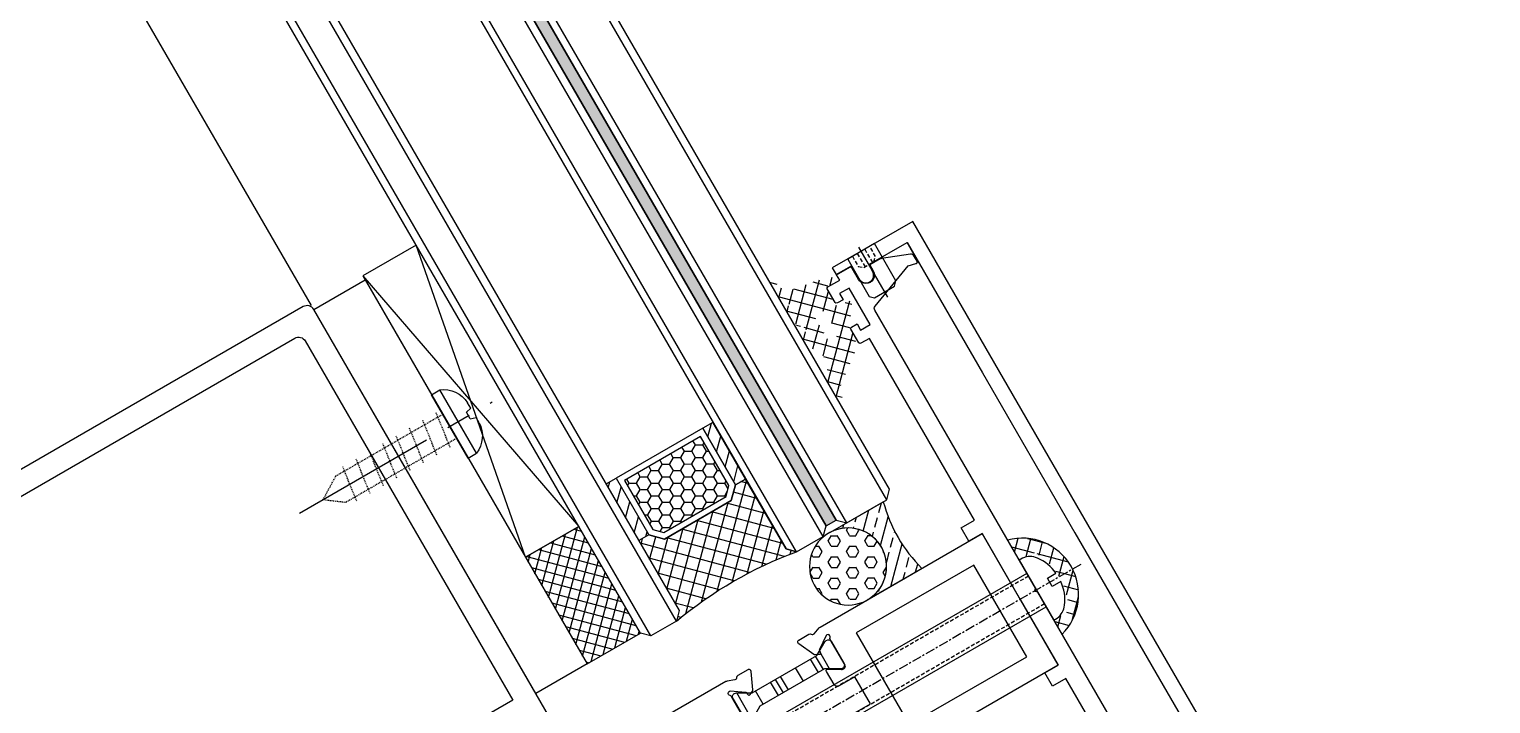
# Model space of a CAD drawing. Header units: millimetres. Extents: x 19684 to 58158, y -7929 to 13062.
# Drawn here: x 36835.7 to 37025.5, y 5641.5 to 5729.2 of the extents above; entities that cross this region are included whole.
import ezdxf

# ---------------------------------------------------------------- set-up
doc = ezdxf.new("R2010")
doc.units = ezdxf.units.MM
for name, pattern in [('ACAD_ISO04W100', [30, 24, -3, 0, -3]), ('CENTER', [2, 1.25, -0.25, 0.25, -0.25]), ('CENTER2', [28.575000000000003, 19.05, -3.175, 3.175, -3.175]), ('CONTINOUS', [0]), ('DASHED', [0.75, 0.5, -0.25]), ('HIDDEN2', [0.1875, 0.125, -0.0625])]:
    doc.linetypes.add(name, pattern=pattern)
for name, color, linetype in [('01', 1, 'Continuous'), ('CASTFIX', 1, 'Continuous'), ('F-Alum', 4, 'Continuous'), ('F-Bolt', 32, 'Continuous'), ('F-center', 6, 'ACAD_ISO04W100'), ('F-dashed line', 8, 'DASHED'), ('F-Glass', 5, 'Continuous'), ('F-Glazing', 8, 'Continuous'), ('F-Misc', 1, 'Continuous'), ('F-seslants', 8, 'Continuous'), ('F_MISC', 8, 'Continuous'), ('HAT', 155, 'Continuous'), ('Hatch', 8, 'Continuous'), ('PJ', 4, 'Continuous'), ('TC', 4, 'Continuous')]:
    doc.layers.add(name, color=color, linetype=linetype)
doc.layers.add('A-ANNO-SYMB', color=7, linetype='Continuous', lineweight=25)

# ---------------------------------------------------------------- blocks, each defined once
blk = doc.blocks.new('A$C08103915')
at = {"layer": 'Hatch'}
h = blk.add_hatch(dxfattribs=at)
h.set_pattern_fill('M_GASKET-PISA', color=256, style=0, pattern_type=2)
h.set_pattern_definition([(45, (45.74999999999977, 8.999999999998408), (-1.060660171779821, 1.060660171779821), []), (135, (45.74999999999977, 8.999999999998408), (-1.060660171779821, -1.060660171779821), [])])
edge = h.paths.add_edge_path()
edge.add_arc((-1.005758292417113, 2.700000001565058), 1.500000000000064, 269.9999999999914, 310.5724313148193)
edge.add_line((-0.03014508089836454, 1.560623478412708), (1.229683999648614, 2.639376524703948))
edge.add_arc((2.205297211167363, 1.500000001551598), 1.500000000000089, 89.99999999999142, 130.5724313148186, ccw=False)
edge.add_line((2.20529721116759, 3.000000001551598), (2.741785272946117, 3.00000000156524))
edge.add_arc((2.741785272946345, 6.00000000156524), 3.000000000000028, 269.9999999999956, 323.2382780301331)
edge.add_line((5.145179432466875, 4.204534459154274), (7.713046174758574, 7.641857975019775))
edge.add_arc((7.793159313408751, 7.58200912360553), 0.09999999999985255, 115.93827802975, 143.2382780298942, ccw=False)
edge.add_line((7.749419046879666, 7.671935699677306), (9.503507258835953, 8.525123814462859))
edge.add_arc((9.394279516007828, 8.750000003056812), 0.249999999999963, 295.9069544241082, 449.9999999998437)
edge.add_line((9.39427951600851, 9.000000003056812), (6.620583798811595, 9.000000003062269))
edge.add_line((6.620583798811595, 9.000000003062269), (4.773622509620282, 8.04671219667307))
edge.add_arc((3.62699862340969, 10.26825527831079), 2.499999999999945, 214.0621029693552, 297.299999999996, ccw=False)
edge.add_arc((1.307391891253701, 8.70000000312939), 0.2999999999997213, 34.06210296926611, 89.99999999978287)
edge.add_line((1.307391891254838, 9.000000003128662), (-1.589216802361761, 9.000000003135028))
edge.add_arc((-1.589216802362216, 8.750000003135028), 0.2499999999999152, 89.99999999989583, 256.4770942316625)
edge.add_line((-1.64767532243286, 8.506930874220416), (-0.02726917610675628, 8.096945104279257))
edge.add_arc((-0.05179766443939116, 7.999999999915417), 0.0999999999999834, -90.00000000013023, 75.80132993312759, ccw=False)
edge.add_line((-0.05179766443961853, 7.899999999915053), (-0.108955418213327, 7.899999999915053))
edge.add_arc((-0.1089554182137817, 10.39999999991505), 2.499999999999434, 215.2344178976467, 270.00000000001046, ccw=False)
edge.add_arc((-2.2326314786485, 8.900000003135574), 0.1000000000007252, 35.234417898605, 90.00000000078164)
edge.add_line((-2.232631478649864, 9.000000003135938), (-4.881168839528527, 9.000000003142304))
edge.add_arc((-4.881168839528982, 8.750000003142304), 0.2500000000000154, 89.99999999989578, 256.4770942317193)
edge.add_line((-4.939627359599399, 8.506930874227692), (-3.319221213273295, 8.096945104286533))
edge.add_arc((-3.34374970160593, 7.999999999922693), 0.0999999999999834, -90.00000000013023, 75.80132993312759, ccw=False)
edge.add_line((-3.343749701606157, 7.899999999922329), (-3.400907455379411, 7.899999999922329))
edge.add_arc((-3.400907455379865, 10.39999999992233), 2.499999999999949, 214.3262280799825, 270.0000000000104, ccw=False)
edge.add_arc((-5.548092091564513, 8.933849210224253), 0.1000000000000372, 34.32622808016425, 110.1544525972612)
edge.add_arc((-6.443927377176806, 11.37464398673728), 2.499999999999543, 265.3665045616222, 290.154452597025, ccw=False)
edge.add_line((-6.645881460149894, 8.88281442828611), (-8.091786761774756, 9.000000003144123))
edge.add_arc((-8.111982170071997, 8.750817047299279), 0.2499999999999778, 85.36650456163848, 250.7880419743665)
edge.add_line((-8.194248104436383, 8.514740119067937), (-7.412072788158412, 8.239907198840228))
edge.add_arc((-8.075076055456293, 6.352997909141777), 1.999999999999966, 8.473551534714375, 70.64005609634751, ccw=False)
edge.add_line((-6.096908078050546, 6.64770361517094), (-5.244518011203127, 2.024790390883936))
edge.add_arc((-4.749999999999773, 2.098627621301603), 0.5000000000001517, 188.4921821239047, 359.9999999997688)
edge.add_line((-4.249999999999773, 2.098627621299784), (-4.249999999999773, 2.700000001565058))
edge.add_arc((-3.949999999999818, 2.700000001565058), 0.3000000000000682, 90, 180.0000000000217, ccw=False)
edge.add_line((-3.949999999999818, 3.00000000156524), (-1.55130166063168, 3.00000000156524))
edge.add_arc((-1.55130166063168, 2.700000001565058), 0.3000000000000966, 2.7114310796605423e-11, 90, ccw=False)
edge.add_line((-1.251301660631498, 2.700000001565058), (-1.251301660631498, 1.400000001564877))
edge.add_arc((-1.051301660631452, 1.400000001564877), 0.1999999999999602, 180.0000000000408, 270)
edge.add_line((-1.051301660631452, 1.200000001565058), (-1.00575829241734, 1.200000001565058))
edge = h.paths.add_edge_path(flags=16)
edge.add_arc((-1.310476532774146, 5.200000001565058), 0.4999999999999456, 188.3111422397304, 269.9999999999739)
edge.add_line((-1.310476532774373, 4.700000001565058), (1.520024613216037, 4.700000001565058))
edge.add_arc((1.520024613216037, 5.200000001565058), 0.4999999999999762, 270, 323.238278030144)
edge.add_line((1.920590306469421, 4.900755744496564), (2.29411737345049, 5.400755744496564))
edge.add_arc((1.893551680196879, 5.700000001565058), 0.5000000000000022, 323.2382780301569, 450)
edge.add_line((1.893551680196879, 6.200000001565058), (-1.456559369031083, 6.200000001565058))
edge.add_arc((-1.456559369031311, 5.700000001565058), 0.4999999999998603, 89.99999999997395, 188.3111422397347)
edge.add_line((-1.95130821782368, 5.627725686498707), (-1.80522538156697, 5.127725686498707))
blk = doc.blocks.new('*U86')
at = {"layer": 'HAT'}
h = blk.add_hatch(dxfattribs=at)
h.set_pattern_fill('ANSI33', color=256, scale=0.8333333333333334)
h.set_pattern_definition([(45, (-71600.10462562989, -19870.70319001427), (-1.870886691889407, 1.870886691889407), []), (45, (-71598.2337381299, -19870.70319001427), (-1.870886691889407, 1.870886691889407), [1.322916666666667, -0.6614583333333334])])
edge = h.paths.add_edge_path()
edge.add_arc((5, 18.47060166783501), 19.13538936034043, 254.8530260690202, 285.14697393097975, ccw=False)
edge.add_line((0, -5.9211894646675e-16), (0, -7.911287266330572))
edge.add_arc((5, -8.171557151248035), 5.006769458742329, 2.979783772836811, 177.0202162271633, ccw=False)
edge.add_line((10, -7.911287266330572), (10, -8.881784197001252e-16))
h = blk.add_hatch(dxfattribs=at)
h.set_pattern_fill('HEX', color=256, scale=0.8333333333333334)
h.set_pattern_definition([(0, (-71600.10462562989, -19870.70319001427), (0, 1.374815), [0.7937500000000001, -1.5875]), (120, (-71600.10462562989, -19870.70319001427), (-1.190624715503903, -0.6874074999999996), [0.7937499999999987, -1.587499999999997]), (59.99999999999999, (-71599.31087562989, -19870.70319001427), (-1.190624715503903, 0.6874075000000001), [0.7937500000000001, -1.5875])])
edge = h.paths.add_edge_path()
edge.add_arc((5, -8.17155715124803), 5.006769458742329, 0, 360)
at = {"layer": '01'}
blk.add_lwpolyline([(10, -5.9211894646675e-16, -0.1329575385010826), (0, -5.9211894646675e-16), (0, -7.911287266330572, -0.9492999147649731), (10, -7.911287266330572)], format="xyb", close=True, dxfattribs=at)
blk.add_circle((5, -8.17155715124803), 5.006769458742329, dxfattribs=at)
blk = doc.blocks.new('*U87')
at = {"layer": 'F-Misc'}
blk.add_lwpolyline([(0, -8.000024006068998), (0, 0), (-42.21253623487421, 0), (-42.21253623487421, -8.000024006068998)], close=True, dxfattribs=at)
for points in [[(0, -8.000024006068998), (-42.21253623487421, 0)], [(-42.21253623487421, -8.000024006068998), (0, 0)]]:
    blk.add_lwpolyline(points, dxfattribs=at)
blk = doc.blocks.new('ld')
blk.add_lwpolyline([(2, 3.637978807091713e-12), (2, 5.599999999954889), (1.5, 6.099999999954889), (-1.5, 6.099999999954889), (-2, 5.599999999954889), (-2, -3.637978807091713e-12)])
at = {"layer": 'A-ANNO-SYMB', "color": 0}
blk.add_line((-2, -3.637978807091713e-12), (2, 3.637978807091713e-12), dxfattribs=at)
at = {"layer": 'F-center'}
blk.add_lwpolyline([(0, -0.6418073780077975), (0, 6.887223995901877)], dxfattribs=at)
at = {"layer": 'F-dashed line'}
for points in [[(1.299999999988358, 3.637978807091713e-12), (1.299999999988358, 1.519894829230907), (0.7404679261962883, 1.999999999952706), (-0.7404679261962883, 1.999999999952706), (-1.299999999988358, 1.519894829230907), (-1.299999999988358, -3.637978807091713e-12)], [(-0.5557468123733997, 0), (-0.5557468123733997, 1.999999999952706)], [(0.5557468123733997, 0), (0.5557468123733997, 1.999999999952706)]]:
    blk.add_lwpolyline(points, dxfattribs=at)
blk = doc.blocks.new('qertqtwet')
at = {"layer": 'F-Glazing'}
h = blk.add_hatch(dxfattribs=at)
h.set_pattern_fill('ANSI37', color=256, angle=270.0000000000034, style=0)
h.set_pattern_definition([(315.0000000000033, (-29614.42304775224, -25731.69154979243), (1.122532015133579, 1.122532015133709), []), (45.00000000000334, (-29614.42304775224, -25731.69154979243), (-1.122532015133709, 1.122532015133579), [])])
h.paths.add_polyline_path([(-29820.57937317537, -22812.52878940574), (-29818.8122062625, -22812.52878940575), (-29818.8122062625, -22810.33161240899, 0.323428697050681), (-29824.22649746502, -22816.97082330404), (-29822.2096299913, -22816.97082330405, -0.1185157189850159), (-29821.23881053725, -22812.93261066923, -0.2818610536571748)])
h.paths.add_polyline_path([(-29822.2096299913, -22816.97082330405), (-29824.22649746502, -22816.97082330404, 0.3560576311528728), (-29818.8122062625, -22824.46540130571), (-29818.8122062625, -22821.41285720236), (-29820.57937317537, -22821.41285720236, -0.2818610536571745), (-29821.23881053725, -22821.00903593886, -0.1185157189850159)])
at = {"color": 8, "linetype": 'DASHED'}
for p, q in [((-29818.81220626278, -22814.88745477372, -46928.13187290396), (-29758.81220626278, -22814.88745477372, -46928.13187290396)), ((-29818.81220626278, -22814.88745477372, -46928.13187290396), (-29758.81220626278, -22814.88745477372, -46928.13187290396)), ((-29818.81220626278, -22819.05412144038, -46928.13187290396), (-29758.81220626278, -22819.05412144038, -46928.13187290396)), ((-29818.81220626278, -22819.05412144038, -46928.13187290396), (-29758.81220626278, -22819.05412144038, -46928.13187290396))]:
    blk.add_line(p, q, dxfattribs=at)
at = {"color": 8, "linetype": 'CENTER'}
blk.add_line((-29825.47887292947, -22816.97078810705, -46928.13187290396), (-29754.64553959612, -22816.97078810705, -46928.13187290396), dxfattribs=at)
blk.add_line((-29825.47887292947, -22816.97078810705, -46928.13187290396), (-29754.64553959612, -22816.97078810705, -46928.13187290396), dxfattribs=at)
blk.add_arc((-29816.92428280844, -22817.39850685732, -23464.06593645198), 7.314728437362906, 104.9572881810436, 255.0427118187282)
at = {"layer": 'F-Bolt', "elevation": -46928.13187290396}
blk.add_lwpolyline([(-29820.98789410364, -22820.49255707884, 0.2099352819367999), (-29819.32357117219, -22821.47078796239), (-29818.81220753584, -22821.47078810705), (-29818.81220498975, -22812.47078810705), (-29819.3235686261, -22812.47078796277, 0.2099352819368), (-29820.98789211101, -22813.44901790502, 0.1433843212667726), (-29822.08493336194, -22816.35715081947), (-29820.79994085657, -22816.35715118109), (-29820.79994120376, -22817.58442390836), (-29822.08493370902, -22817.58442354483, 0.1433843212667727)], format="xyb", close=True, dxfattribs=at)
blk.add_lwpolyline([(-29820.98789410364, -22820.49255707884, 0.2099352819367999), (-29819.32357117219, -22821.47078796239), (-29818.81220753584, -22821.47078810705), (-29818.81220498975, -22812.47078810705), (-29819.3235686261, -22812.47078796277, 0.2099352819368), (-29820.98789211101, -22813.44901790502, 0.1433843212667726), (-29822.08493336194, -22816.35715081947), (-29820.79994085657, -22816.35715118109), (-29820.79994120376, -22817.58442390836), (-29822.08493370902, -22817.58442354483, 0.1433843212667727)], format="xyb", close=True, dxfattribs=at)
blk.add_lwpolyline([(-29818.81220626278, -22819.47078810705), (-29759.22887292947, -22819.47078810705), (-29758.81220626278, -22819.05412144038), (-29758.81220626278, -22814.88745477372), (-29759.22887292947, -22814.47078810705), (-29818.81220626278, -22814.47078810705)], dxfattribs=at)
blk.add_lwpolyline([(-29818.81220626278, -22819.47078810705), (-29759.22887292947, -22819.47078810705), (-29758.81220626278, -22819.05412144038), (-29758.81220626278, -22814.88745477372), (-29759.22887292947, -22814.47078810705), (-29818.81220626278, -22814.47078810705)], dxfattribs=at)
blk = doc.blocks.new('A$C455C3A01')
at = {"layer": 'Hatch'}
h = blk.add_hatch(dxfattribs=at)
h.set_pattern_fill('M_SYNTHETIC-PISA', color=256, pattern_type=2)
h.set_pattern_definition([(90, (-9.900000006500932, 423.8302261678061), (-6, 3.673940397442059e-16), []), (90, (-9.150000006500932, 423.8302261678061), (-6, 3.673940397442059e-16), []), (90, (-8.400000006500932, 423.8302261678061), (-6, 3.673940397442059e-16), []), (90, (-6.150000006500932, 423.8302261678061), (-6, 3.673940397442059e-16), [])])
edge = h.paths.add_edge_path()
edge.add_arc((-6.87320508075617, -1.599999999999832), 0.5000000000000772, 270.0000000000381, 300.0000000000389, ccw=False)
edge.add_line((-6.873205080755838, -2.099999999999909), (-6.900000000000205, -2.099999999999909))
edge.add_arc((-6.900000000000205, -1.599999999999909), 0.5, 180, 270, ccw=False)
edge.add_line((-7.400000000000205, -1.599999999999909), (-7.400000000000205, 1.600000000000364))
edge.add_arc((-6.900000000000205, 1.600000000000364), 0.5, 90, 180, ccw=False)
edge.add_line((-6.900000000000205, 2.100000000000364), (-6.873205080757202, 2.099999999999909))
edge.add_arc((-6.873205080757574, 1.599999999999688), 0.5000000000002212, 59.999999999965496, 89.99999999995748, ccw=False)
edge.add_line((-6.623205080757202, 2.033012701891948), (-4.833974596215853, 1))
edge.add_line((-4.833974596215853, 1), (4.833974596215398, 1))
edge.add_line((4.833974596215398, 1), (6.623205080756748, 2.033012701891948))
edge.add_arc((6.87320508075709, 1.599999999999793), 0.5000000000001159, 90.00000000003928, 120.00000000003769, ccw=False)
edge.add_line((6.873205080756748, 2.099999999999909), (6.89999999999975, 2.100000000000364))
edge.add_arc((6.89999999999975, 1.600000000000364), 0.5, 0, 90, ccw=False)
edge.add_line((7.39999999999975, 1.600000000000364), (7.39999999999975, -1.599999999999909))
edge.add_arc((6.89999999999975, -1.599999999999909), 0.5, -90, 0, ccw=False)
edge.add_line((6.89999999999975, -2.099999999999909), (6.873205080755383, -2.099999999999909))
edge.add_arc((6.873205080755718, -1.599999999999822), 0.5000000000000873, 239.99999999996152, 269.99999999996163, ccw=False)
edge.add_line((6.623205080755383, -2.033012701891948), (4.833974596216308, -1))
edge.add_line((4.833974596216308, -1), (-4.833974596216308, -1))
edge.add_line((-4.833974596216308, -1), (-6.623205080755838, -2.033012701891948))
at = {"color": 0, "linetype": 'ByBlock'}
blk.add_lwpolyline([(-6.623205080755838, -2.033012701891948, -0.1316524975873993), (-6.873205080755838, -2.099999999999909), (-6.900000000000205, -2.099999999999909, -0.414213562373095), (-7.400000000000205, -1.599999999999909), (-7.400000000000205, 1.600000000000364, -0.414213562373095), (-6.900000000000205, 2.100000000000364), (-6.873205080757202, 2.099999999999909, -0.1316524975873601), (-6.623205080757202, 2.033012701891948), (-4.833974596215853, 1), (4.833974596215398, 1), (6.623205080756748, 2.033012701891948, -0.1316524975873888), (6.873205080756748, 2.099999999999909), (6.89999999999975, 2.100000000000364, -0.4142135623730949), (7.39999999999975, 1.600000000000364), (7.39999999999975, -1.599999999999909, -0.4142135623730951), (6.89999999999975, -2.099999999999909), (6.873205080755383, -2.099999999999909, -0.1316524975873966), (6.623205080755383, -2.033012701891948), (4.833974596216308, -1), (-4.833974596216308, -1)], format="xyb", close=True, dxfattribs=at)
blk = doc.blocks.new('*U63')
at = {"linetype": 'Continuous'}
blk.add_hatch(color=4, dxfattribs=at).paths.add_polyline_path([(0.2230624387959921, 17.52000000138151), (801.6646927531938, 17.52000009516022), (801.6646927531938, 16.00000009515863), (0.2230624387959637, 16.00000000137992)])
at = {"layer": 'TC'}
h = blk.add_hatch(dxfattribs=at)
h.set_pattern_fill('ANSI37', color=256, scale=0.5, style=0)
h.set_pattern_definition([(45, (0, 4.000000008940781), (-1.122532015133644, 1.122532015133644), []), (135, (0, 4.000000008940781), (-1.122532015133644, -1.122532015133644), [])])
edge = h.paths.add_edge_path()
edge.add_line((9.223057821582643, 4.000000003515872), (9.223057821582643, -2.999999998384396))
edge.add_line((9.223057821582643, -2.999999998384396), (10.72305782158264, -4.499999998384396))
edge.add_line((10.72305782158264, -4.499999998384396), (10.72305782158264, -5.999999995153189))
edge.add_line((10.72305782158264, -5.999999995153189), (0.2230624387957505, -5.999999995153189))
edge.add_line((0.2230624387957505, -5.999999995153189), (-0.7769375612042495, -6.999999995153189))
edge.add_arc((-52.51620980734808, 2.000000003114163), 52.51620980734807, 350.1321876643763, 369.8678123356237)
edge.add_line((-0.7769375612042495, 11.00000000138152), (0.2230624387957505, 10.00000000138152))
edge.add_line((0.2230624387957505, 10.00000000138152), (10.72305782158264, 10.00000000138152))
edge.add_line((10.72305782158264, 10.00000000138152), (10.72305782158264, 8.500000004612723))
edge.add_line((10.72305782158264, 8.500000004612723), (9.223057821582643, 7.000000004612723))
edge.add_line((9.223057821582643, 7.000000004612723), (9.223057821582643, 4.000000003515872))
h = blk.add_hatch(dxfattribs=at)
h.set_pattern_fill('ANSI31', color=256, scale=0.5, style=0)
h.set_pattern_definition([(45, (0, 4.000000008940781), (-1.122532015133644, 1.122532015133644), [])])
h.paths.add_polyline_path([(19.22305782158264, 8.500000001381515), (10.72305782158264, 8.500000013268838), (10.72305782158264, 10.00000001650005), (19.22305782158264, 10.00000000461272)])
h = blk.add_hatch(dxfattribs=at)
h.set_pattern_fill('ANSI31', color=256, scale=0.5, style=0)
h.set_pattern_definition([(45, (0, 4.000000006228326), (-1.122532015133644, 1.122532015133644), [])])
h.paths.add_polyline_path([(19.22305782158264, 8.500000010037631), (10.72305782158264, 8.500000021924954), (10.72305782158264, 10.00000002515616), (19.22305782158264, 10.00000001326884)])
h = blk.add_hatch(dxfattribs=at)
h.set_pattern_fill('HONEY', color=256, scale=0.3, style=0)
h.set_pattern_definition([(0, (0, 4.000000008940781), (1.42875, 0.8248889999999999), [0.9524999999999999, -1.905]), (120, (0, 4.000000008940781), (-1.428749829302342, 0.8248892956570172), [0.9524999999999986, -1.904999999999997]), (59.99999999999999, (0, 4.000000008940781), (1.706976584081587e-07, 1.649778295657017), [-1.905, 0.9524999999999999])])
h.paths.add_polyline_path([(10.02305782158533, 6.668629163378903), (11.05442867148713, 7.70000001328048), (18.42305782158701, 7.70000001328048), (18.42305782158701, -3.699999998396038), (11.05442867148713, -3.699999998396038), (10.02305782158533, -2.66862914849446)])
h = blk.add_hatch(dxfattribs=at)
h.set_pattern_fill('ANSI31', color=256, scale=0.5, style=0)
h.set_pattern_definition([(45, (0, -2.712454261200037e-09), (-1.122532015133644, 1.122532015133644), [])])
h.paths.add_polyline_path([(19.22305782158264, -4.499999995153189), (10.72305782158264, -4.500000007040512), (10.72305782158264, -6.000000010271719), (19.22305782158264, -5.999999998384396)])
at = {"color": 4, "linetype": 'Continuous'}
blk.add_lwpolyline([(0.2230624387959921, 17.52000000138151), (801.6646927531938, 17.52000009516022), (801.6646927531938, 16.00000009515863), (0.2230624387959637, 16.00000000137992)], close=True, dxfattribs=at)
at = {"layer": 'F-Glass'}
for points in [[(801.664692753194, 17.52000009515863), (0.2230624387959885, 17.52000000138151), (-0.7769375612040115, 18.52000000138151), (-0.7769375612040115, 24.52000000138151), (0.2230624387959885, 25.52000000138151), (801.664692753194, 25.52000009515863)], [(801.6646927531938, 10.00000010381474), (0.2230624387957505, 10.00000001003763), (-0.7769375612042495, 11.00000001003763), (-0.7769375612042495, 15.00000000138152), (0.2230624387957505, 16.00000000138152), (801.6646927531938, 16.00000009515863)], [(801.6646927531938, -5.999999901372894), (0.2230624387957505, -5.999999995153189), (-0.7769375612042495, -6.999999995153189), (-0.7769375612042495, -10.82826643955912), (0.2230624387957505, -11.82826643955912), (801.6646927531938, -11.82826634577882)]]:
    blk.add_lwpolyline(points, dxfattribs=at)
at = {"layer": 'PJ'}
blk.add_lwpolyline([(9.223057821582643, 4.000000003515872), (9.223057821582643, -2.999999998384396), (10.72305782158264, -4.499999998384396), (10.72305782158264, -5.999999995153189), (0.2230624387957505, -5.999999995153189), (-0.7769375612042495, -6.999999995153189, 0.08632639570597918), (-0.7769375612042495, 11.00000000138152), (0.2230624387957505, 10.00000000138152), (10.72305782158264, 10.00000000138152), (10.72305782158264, 8.500000004612723), (9.223057821582643, 7.000000004612723)], format="xyb", close=True, dxfattribs=at)
for points in [[(19.22305782158264, 8.500000001381515), (10.72305782158264, 8.500000013268838), (10.72305782158264, 10.00000001650005), (19.22305782158264, 10.00000000461272)], [(19.22305782158264, 8.500000010037631), (10.72305782158264, 8.500000021924954), (10.72305782158264, 10.00000002515616), (19.22305782158264, 10.00000001326884)], [(19.22305782158264, -4.499999995153189), (10.72305782158264, -4.500000007040512), (10.72305782158264, -6.000000010271719), (19.22305782158264, -5.999999998384396)]]:
    blk.add_lwpolyline(points, close=True, dxfattribs=at)
at = {"layer": 'PJ', "ltscale": 3}
for points in [[(9.223057821582643, 7.000000013268838), (10.72305782158264, 8.500000013268838), (19.22305782158264, 8.500000013268838), (19.22305782158264, -4.499999998384396), (10.72305782158264, -4.499999998384396), (9.223057821582643, -2.999999998384396)], [(10.02305782158533, 6.668629163378903), (11.05442867148713, 7.70000001328048), (18.42305782158701, 7.70000001328048), (18.42305782158701, -3.699999998396038), (11.05442867148713, -3.699999998396038), (10.02305782158533, -2.66862914849446)]]:
    blk.add_lwpolyline(points, close=True, dxfattribs=at)
at = {"layer": 'TC', "color": 9, "linetype": 'Continuous'}
for p, q in [((-0.7769375612040115, 24.52000000138151), (801.664692753194, 24.52000009515863)), ((-0.7769375612040115, 18.52000000138151), (801.664692753194, 18.52000009515863)), ((-0.7769375612042495, 15.00000000138152), (801.6646927531938, 15.00000009515863)), ((-0.7769375612042495, 11.00000001003763), (801.6646927531938, 11.00000010381474)), ((-0.7769375612042495, -6.999999995153189), (801.6646927531938, -6.999999901372894)), ((-0.7769375612042495, -10.82826643955912), (801.6646927531938, -10.82826634577882))]:
    blk.add_line(p, q, dxfattribs=at)
blk = doc.blocks.new('ding1')
at = {"layer": 'CASTFIX', "color": 9, "linetype": 'CENTER2'}
blk.add_line((1214.680535677697, -4175.415606518631), (1214.680535677697, -4204.300201433828), dxfattribs=at)
at = {"layer": 'CASTFIX', "color": 8, "linetype": 'HIDDEN2'}
for p, q in [((1212.880535677697, -4181.857616678883), (1214.680535677697, -4178.922834070187)), ((1214.680535677697, -4178.922834070187), (1216.480535677697, -4181.33858421964)), ((1216.480535677697, -4197.922834070187), (1216.480535677697, -4181.33858421964)), ((1217.080535677697, -4182.623013990795), (1212.280535677697, -4183.266124916723)), ((1212.880535677697, -4197.922834070187), (1212.880535677697, -4181.857616678883)), ((1217.080535677697, -4184.623013990795), (1212.280535677697, -4185.266124916723)), ((1217.080535677697, -4186.623013990795), (1212.280535677697, -4187.266124916723)), ((1217.080535677697, -4188.623013990795), (1212.280535677697, -4189.266124916723)), ((1217.080535677697, -4190.623013990795), (1212.280535677697, -4191.266124916723)), ((1217.080535677697, -4192.623013990795), (1212.280535677697, -4193.266124916723)), ((1217.080535677697, -4194.623013990795), (1212.280535677697, -4195.266124916723)), ((1217.080535677697, -4196.623013990795), (1212.280535677697, -4197.266124916723))]:
    blk.add_line(p, q, dxfattribs=at)
at = {"layer": 'CASTFIX'}
for p, q in [((1209.930535677697, -4197.922834070187), (1209.930535677697, -4199.172834070187)), ((1219.430535677697, -4197.922834070187), (1209.930535677697, -4197.922834070187)), ((1219.430535677697, -4197.922834070187), (1219.430535677697, -4199.172834070187)), ((1219.430535677697, -4199.172834070187), (1209.930535677697, -4199.172834070187)), ((1213.980558336815, -4201.472834070186), (1213.180535677697, -4201.472834070186)), ((1214.18056401238, -4200.722834070186), (1213.980558336815, -4201.472834070186)), ((1215.180564012408, -4200.722834070186), (1214.18056401238, -4200.722834070186)), ((1215.180564012408, -4200.722834070186), (1215.380558336844, -4201.472834070186)), ((1216.180535677697, -4201.472834070186), (1215.380558336844, -4201.472834070186))]:
    blk.add_line(p, q, dxfattribs=at)
for centre, radius, start, end in [((1213.340443233555, -4197.800682089081), 3.675631999908295, 201.9199292038799, 267.5065728459988), ((1216.020628121838, -4197.800682089082), 3.675631999908523, 272.4934271540012, 338.080070796125)]:
    blk.add_arc(centre, radius, start, end, dxfattribs=at)

msp = doc.modelspace()

# ---------------------------------------------------------------- hatches: boundary and pattern name
at = {"layer": 'F-seslants'}
h = msp.add_hatch(dxfattribs=at)
h.set_pattern_fill('ANSI37', color=256, scale=9.999999999999996, angle=120.0159999954288)
h.set_pattern_definition([(165.0159999954288, (-24472.63266842509, 8681.341594957026), (-0.3231866221443682, -1.207497580646402), []), (255.0159999954287, (-24472.63266842509, 8681.341594957026), (1.207497580646402, -0.3231866221443687), [])])
h.paths.add_polyline_path([(36900.13858110579, 5660.59086191914), (36908.14245023137, 5646.736690019614), (36915.06953609919, 5650.738624535057), (36907.06566697369, 5664.592796434586)])

# ---------------------------------------------------------------- linework, layer by layer
at = {"layer": 'F-Alum'}
msp.add_line((36872.36565264493, 5693.296511773413), (36544.41176011378, 6260.96316535804), dxfattribs=at)
for points in [[(37025.45267115735, 5574.322318866594), (36972.20715894171, 5666.486804277803), (36972.2071589417, 5666.486804277723), (36962.20232254083, 5683.804519155594), (36962.20232254086, 5683.804519155634), (36950.41639812596, 5704.205180437217), (36939.9790877236, 5698.175309651815), (36940.4793295437, 5697.309423907987), (36942.47738853211, 5698.463747872673), (36943.47787217217, 5696.731976384908, 1), (36945.20964365993, 5697.732460025036), (36944.70940183991, 5698.598345768907), (36949.68511027482, 5701.472925309063), (36951.18583573623, 5698.875268078089), (36951.18583573873, 5698.87526808009), (36949.68511027731, 5701.472925311049), (36949.68511027829, 5701.472925309346), (36959.47006741307, 5684.535807003347)], [(36745.20303940275, 5611.632595732655), (36766.89953092122, 5624.16714356334), (36770.6777053648, 5631.546952161654), (36870.20248827746, 5689.044674956083, -0.4142135629305874), (36871.56861584206, 5688.679031029787), (36898.53136257043, 5642.008282809038), (36770.41491354195, 5567.99249670354), (36745.20303940275, 5611.632595732655)], [(36942.90033312195, 5640.388348814013), (36944.93423726597, 5641.563381338521), (36942.92291887501, 5645.044841404335), (36940.88901473102, 5643.869808879819, -0.4142135623746534), (36940.205950949, 5644.052630841521), (36939.22384584547, 5645.752590287826, -0.4142139999915234), (36939.29697463016, 5646.025815800607, -0.1378519999968015), (36939.40183784778, 5646.05258072554), (36941.18039638091, 5646.0097500841, 0.1378519999996694), (36941.33769143731, 5646.049897373268), (36941.52898793792, 5646.160413697624, 0.4142139999933001), (36941.63868111496, 5646.570251966896), (36939.71135623287, 5649.906324784235, -0.2134220000014415), (36939.68608733449, 5650.149966906571, 0.2134220000027375), (36939.6608184362, 5650.39360902895, 0.5206607007260496), (36939.17112913293, 5650.436241161369), (36938.30366200934, 5648.60097528909, 0.2679490000005528), (36938.32005496036, 5648.401648181272), (36938.41969618882, 5648.257756169594, -0.2679490000020771), (36938.43608906359, 5648.058429126439, -0.06554300000006809), (36938.40780742981, 5648.014541963821, -0.1989119999981508), (36938.27166323536, 5647.944568863364), (36937.75896965271, 5647.902404268898, -0.176326999998284), (36937.56102938082, 5647.956548973685), (36935.62301567724, 5649.328662615582, -0.02182000000030324), (36935.60233561992, 5649.344702827664, -0.414214000003529), (36935.56756093013, 5649.767539345623, -0.08748899999878039), (36935.64772203919, 5649.834093951278), (36936.95184620546, 5650.577998746558, -0.2637250000033299), (36937.24773532961, 5650.578792226963, 0.3595080000004977), (36937.62378570376, 5650.646140324672), (36938.26399166803, 5651.401085550569, -0.08610609256696022), (36938.39521343102, 5651.510643565569), (36959.43349626309, 5663.664925185967), (36964.37574915656, 5655.110222735151), (36969.31221365551, 5646.565539600262), (36948.19881366065, 5634.367840848601)]]:
    msp.add_lwpolyline(points, format="xyb", dxfattribs=at)
at = {"layer": 'F-Alum', "linetype": 'CONTINOUS', "ltscale": 15555}
msp.add_lwpolyline([(37012.99722306358, 5575.824508391466), (36966.66102889537, 5656.029417948066), (36966.25119062616, 5656.139111125169), (36966.36088380336, 5656.54894939439), (36945.49605306469, 5692.664601377881, -0.2963790067036685), (36945.5245842589, 5693.208748128403), (36949.81770127035, 5698.457376097671), (36950.81928196309, 5698.731239670826, 0.5575365158333588), (36950.98042031006, 5699.030925374107), (36950.5785039285, 5699.726616240303, 0.2840790438404123), (36950.11546405197, 5699.975588678528), (36946.35656543966, 5699.380140708116, 0.1428492727586986), (36946.19339325804, 5699.340192568499), (36944.84601459628, 5698.561781376513), (36945.2962322343, 5697.782484206968, -1), (36943.3912835978, 5696.681952202911), (36942.56586732357, 5698.110693575516, 0.414213562373095), (36942.15602905438, 5698.220386752666), (36942.15602905438, 5698.220386752666)], format="xyb", dxfattribs=at)
at = {"layer": 'F-Alum'}
for points in [[(36959.4334947856, 5663.664927743463), (36957.70172273405, 5662.664445079165), (36956.70124006979, 5664.396217130714), (36958.43301212131, 5665.39669979499), (36944.79095819238, 5689.010231722532), (36943.69627902174, 5688.377810753518), (36943.54917124038, 5688.368939660311), (36943.42616235933, 5688.450107454657), (36942.40409255923, 5690.219243166561), (36942.33815257217, 5690.333380954457), (36942.4763892604, 5690.489359828975), (36943.18975043455, 5690.901484748385), (36943.65133034431, 5690.102520233326), (36944.8886817497, 5690.817366186209), (36942.15217228502, 5695.554084382566), (36940.91482087956, 5694.83923842974), (36941.37640078925, 5694.040273914678), (36940.66303961509, 5693.628148995289), (36940.45886293978, 5693.586307908576), (36940.3358540587, 5693.667475702914), (36939.31378425867, 5695.436611414822), (36939.30491316546, 5695.583719196198), (36939.38608095982, 5695.706728077232), (36940.93731128186, 5696.602908994631), (36940.54167135928, 5697.287735721824), (36942.25373817728, 5698.276835528326), (36942.26475927683, 5698.257758728683)], [(36959.47006741307, 5684.535807003347), (36959.47006741301, 5684.535807003289), (36971.47587109403, 5663.754549149879), (36971.47587109394, 5663.7545491499), (37022.72041602941, 5575.053606714311)], [(37016.22851684594, 5570.23135104846), (37016.23953795002, 5570.212274241116), (37014.12798887451, 5568.992384479716), (36970.31270172522, 5644.833769498589), (36968.5809247763, 5643.833284004984), (36967.58044211209, 5645.565056056472), (36969.31221416359, 5646.565538720795), (36959.4334947856, 5663.664927743463)]]:
    msp.add_lwpolyline(points, dxfattribs=at)
at = {"layer": 'F-Alum', "elevation": -2.079753881776356e-07}
msp.add_lwpolyline([(36879.32154314894, 5696.623787716439), (36908.14245023134, 5646.736690019596), (36901.48599590807, 5642.891105817223), (36872.66509085704, 5692.778204351987), (36879.32154314894, 5696.623787716439)], dxfattribs=at)
at = {"layer": 'F-Alum', "elevation": 5.05429572563665e-05}
msp.add_lwpolyline([(36928.83488723637, 5639.147087281832), (36926.90756235424, 5642.483160099237, 0.2134220000000366), (36926.7091163072, 5642.626753857479, -0.2134220000006896), (36926.51067026015, 5642.770347615773, -0.5206607007358245), (36926.71834561172, 5643.215863115809), (36928.74155865267, 5643.050608694823, -0.2679490000006816), (36928.90604808206, 5642.936840279341), (36928.98092997034, 5642.77864423567, 0.2679490000005901), (36929.1454193818, 5642.664875918526, 0.0655429999996988), (36929.19756616472, 5642.667454075101, 0.1989120000004778), (36929.32619041439, 5642.750443706169), (36929.61881656511, 5643.173530575114, 0.1763269999993696), (36929.67078514332, 5643.372053286985), (36929.45018621451, 5645.736356371319, 0.02182000000013751), (36929.4466205308, 5645.762283944889, 0.4142139999995563), (36929.09768586589, 5646.003623124499, 0.0874890000002171), (36928.99998753407, 5645.967424299783), (36927.70410824346, 5645.209248166204, 0.2637250000000688), (36927.55561942427, 5644.953314436538, -0.3595079999993098), (36927.30943219295, 5644.661181765845), (36926.33562645273, 5644.483675846895, 0.086106092567218), (36926.17516844709, 5644.424723848304), (36926.17516844727, 5644.424723848388), (36926.17516844727, 5644.424723848388), (36906.99998065975, 5633.346759443048), (36872.6655476249, 5692.777413716805, 0.4142135629107179), (36871.2994200603, 5693.14305764309), (36692.96159203431, 5590.113252423191)], format="xyb", dxfattribs=at)
at = {"layer": 'F-Alum'}
msp.add_lwpolyline([(36965.21383096372, 5647.662471371812), (36958.33657133893, 5659.56655621159), (36943.08760385772, 5650.756882075737), (36949.96486348245, 5638.852797235995)], close=True, dxfattribs=at)
at = {"layer": 'F-seslants', "elevation": -2.079753881776356e-07}
msp.add_lwpolyline([(36900.13858110579, 5660.59086191914), (36908.14245023137, 5646.736690019614), (36915.06953609919, 5650.738624535057), (36907.06566697369, 5664.592796434586)], close=True, dxfattribs=at)

# ---------------------------------------------------------------- block references
at = {"xscale": -1, "rotation": 300.0159999819539}
msp.add_blockref('*U63', (36925.42306947687, 5656.46248341212, -2.079753881776356e-07), dxfattribs=at)
at = {"layer": 'F-Bolt', "color": 8, "extrusion": (6.041638025469207e-14, 3.490391227937184e-14, -1), "rotation": 239.9840000047327}
msp.add_blockref('ding1', (-32647.76355786716, 4629.385745680964, 2.104023377484965e-07), dxfattribs=at)
at = {"layer": 'F_MISC'}
for name, p, rotation in [('*U87', (36907.06568784208, 5664.592808490706, -2.079753881776356e-07), 300.0159999954284), ('ld', (36943.70891819982, 5700.330117256635), 210.0159999754225), ('qertqtwet', (22560.80592550892, -29017.17650097193, 46928.13187290395), 210.0159999954233)]:
    msp.add_blockref(name, p, dxfattribs=dict(at, rotation=rotation))
at = {"layer": 'F_MISC', "extrusion": (-1.025034717925372e-06, -4.7536306759544e-07, 0.9999999999993616), "xscale": -1, "rotation": 120.0159998354026}
msp.add_blockref('A$C08103915', (36943.89219199977, 5693.508787738619, -0.04056471071909395), dxfattribs=at)
at = {"layer": 'F_MISC', "xscale": -1, "rotation": 300.0159999748984}
msp.add_blockref('*U86', (36951.60608805535, 5659.142863965295, -7.027118952952934e-07), dxfattribs=at)
at = {"layer": 'F_MISC', "extrusion": (-6.135538778012389e-07, 1.062021473363871e-06, 0.9999999999992478), "rotation": 210.0160000285073}
msp.add_blockref('A$C455C3A01', (36934.27807371933, 5644.51813448135, -0.01666657007035445), dxfattribs=at)

doc.saveas('drawing.dxf')
